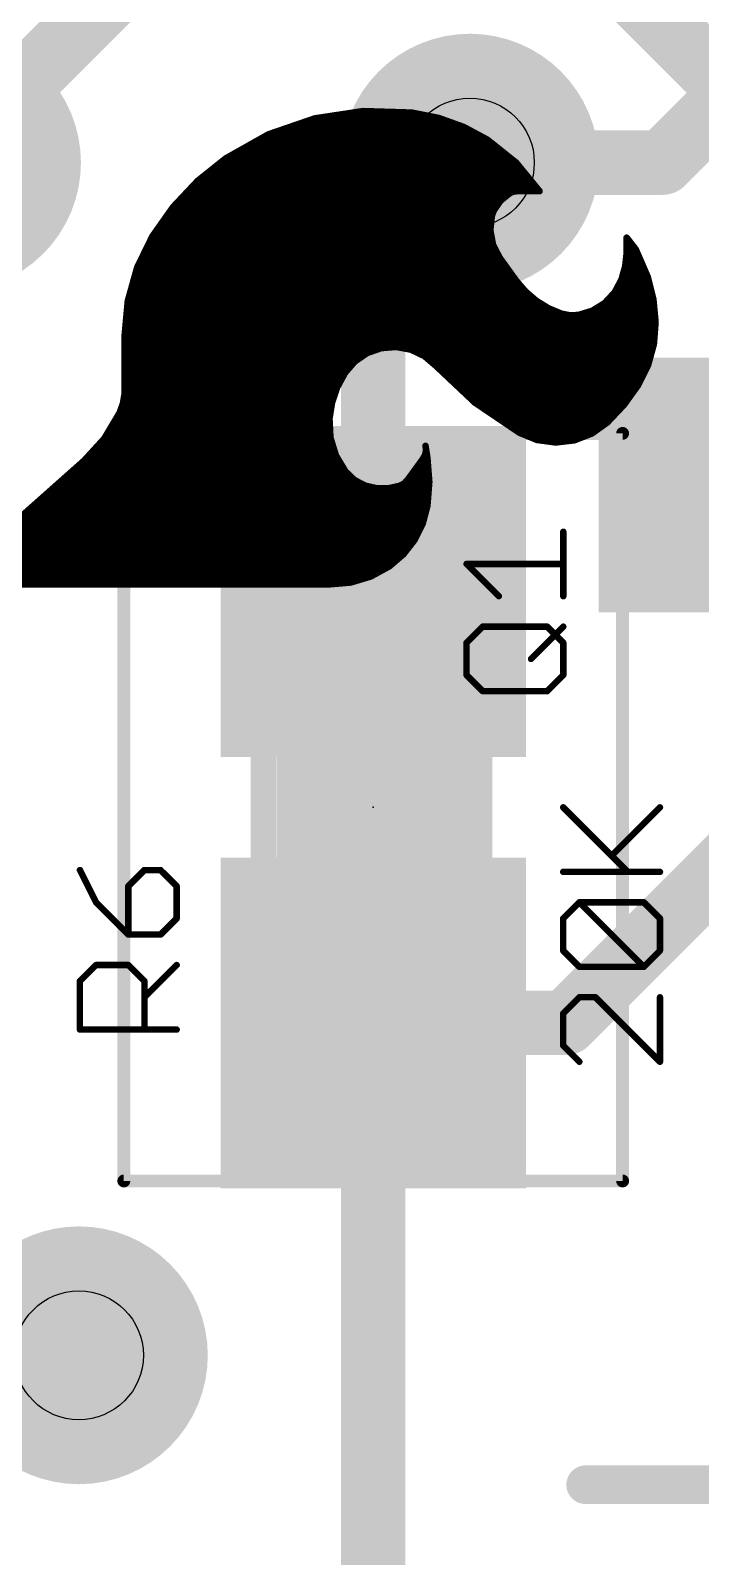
# Model space of a CAD drawing. Extents: x -0.1 to 15.4, y -0.1 to 24.3.
# Drawn here: x 8.81 to 11.45, y 7.21 to 13.22 of the extents above; entities that cross this region are included whole.
import ezdxf

# ---------------------------------------------------------------- set-up
doc = ezdxf.new("R2010")
doc.units = 0
for name, color, linetype in [('1', 12, 'CONTINUOUS'), ('16', 132, 'CONTINUOUS'), ('18', 110, 'CONTINUOUS'), ('21', 41, 'CONTINUOUS'), ('22', 40, 'CONTINUOUS'), ('23', 53, 'CONTINUOUS'), ('25', 253, 'CONTINUOUS'), ('27', 253, 'CONTINUOUS'), ('29', 253, 'CONTINUOUS'), ('31', 253, 'CONTINUOUS'), ('35', 253, 'CONTINUOUS'), ('39', 12, 'CONTINUOUS'), ('44', 253, 'CONTINUOUS'), ('51', 53, 'CONTINUOUS')]:
    doc.layers.add(name, color=color, linetype=linetype)

# ---------------------------------------------------------------- blocks, each defined once
blk = doc.blocks.new('RECT')
blk.add_solid([(-0.5, -0.5), (0.5, -0.5), (-0.5, 0.5), (0.5, 0.5)])
blk = doc.blocks.new('ROUNDV')
at = {"const_width": 0.5}
blk.add_lwpolyline([(0, -0.25, 1), (0, 0.25, 1), (0, -0.25)], format="xyb", dxfattribs=at)

msp = doc.modelspace()

# ---------------------------------------------------------------- linework, layer by layer
at = {"layer": '1', "const_width": 0.254}
for points in [[(8.5, 12.73), (10.16, 14.39)], [(10.16, 14.39), (12.7, 11.85)], [(10.16, 12.319), (10.541, 12.7)], [(10.16, 11.01), (10.16, 12.319)], [(10.92, 9.31), (11.6, 9.99)], [(10.16, 2.54), (10.16, 9.31)], [(10.16, 9.31), (10.92, 9.31)]]:
    msp.add_lwpolyline(points, dxfattribs=at)
at = {"layer": '1', "const_width": 0.127}
for points in [[(10.5859, 12.6551, 1), (10.4961, 12.7449)], [(10.2235, 12.319, 1), (10.0965, 12.319)], [(10.1151, 12.3639, 1), (10.2049, 12.2741)], [(10.0965, 11.01, 1), (10.2235, 11.01)], [(10.2235, 9.31, 1), (10.0965, 9.31)], [(10.16, 9.3735, 1), (10.16, 9.2465)], [(10.8751, 9.3549, 1), (10.9649, 9.2651)], [(10.92, 9.2465, 1), (10.92, 9.3735)]]:
    msp.add_lwpolyline(points, format="xyb", dxfattribs=at)
at = {"layer": '16', "const_width": 0.254}
for points in [[(11.3, 12.7), (12.4, 13.8)], [(10.541, 12.7), (11.3, 12.7)]]:
    msp.add_lwpolyline(points, dxfattribs=at)
at = {"layer": '16', "const_width": 0.127}
for points in [[(10.541, 12.7635, 1), (10.541, 12.6365)], [(11.3, 12.6365, 1), (11.3, 12.7635)], [(11.2551, 12.7449, 1), (11.3449, 12.6551)]]:
    msp.add_lwpolyline(points, format="xyb", dxfattribs=at)
at = {"layer": '21', "const_width": 0.1524}
msp.add_lwpolyline([(10.9975, 7.49), (11.8618, 7.49)], dxfattribs=at)
at = {"layer": '21', "const_width": 0.0762}
msp.add_lwpolyline([(10.9975, 7.5281, 1), (10.9975, 7.4519)], format="xyb", dxfattribs=at)
at = {"layer": '22', "const_width": 0.0254}
for points in [[(9.747, 12.8117), (9.9294, 12.8745)], [(9.9294, 12.8745), (10.1201, 12.9033)], [(9.9513, 12.8778), (10.411, 12.8778)], [(10.1192, 12.9032), (10.1243, 12.9032)], [(10.1201, 12.9033), (10.3129, 12.8973)], [(10.3129, 12.8973), (10.4169, 12.8766)], [(10.4169, 12.8766), (10.5167, 12.8408)], [(9.5789, 12.717), (9.747, 12.8117)], [(9.7291, 12.8016), (10.5898, 12.8016)], [(9.7915, 12.827), (10.5425, 12.827)], [(9.8652, 12.8524), (10.4845, 12.8524)], [(10.5167, 12.8408), (10.6101, 12.7907)], [(9.6389, 12.7508), (10.6602, 12.7508)], [(9.684, 12.7762), (10.6283, 12.7762)], [(10.6101, 12.7907), (10.7238, 12.7001)], [(9.4682, 12.6286), (9.5789, 12.717)], [(9.5576, 12.7), (10.7239, 12.7)], [(9.5938, 12.7254), (10.692, 12.7254)], [(10.7238, 12.7001), (10.8159, 12.5875)], [(9.371, 12.5254), (9.4682, 12.6286)], [(9.4637, 12.6238), (10.7862, 12.6238)], [(9.494, 12.6492), (10.7654, 12.6492)], [(9.5258, 12.6746), (10.7447, 12.6746)], [(9.4159, 12.573), (10.6906, 12.573)], [(9.4398, 12.5984), (10.807, 12.5984)], [(10.699, 12.5798), (10.6623, 12.5501)], [(10.7125, 12.5855), (10.699, 12.5798)], [(10.727, 12.5875), (10.7125, 12.5855)], [(10.8159, 12.5875), (10.727, 12.5875)], [(9.2893, 12.4097), (9.371, 12.5254)], [(9.3508, 12.4968), (10.6301, 12.4968)], [(9.3687, 12.5222), (10.643, 12.5222)], [(9.3919, 12.5476), (10.6606, 12.5476)], [(10.6355, 12.5113), (10.6279, 12.4909)], [(10.6623, 12.5501), (10.6355, 12.5113)], [(9.3149, 12.446), (10.6231, 12.446)], [(9.3329, 12.4714), (10.6258, 12.4714)], [(10.6279, 12.4909), (10.6218, 12.4337)], [(9.2293, 12.2867), (9.2893, 12.4097)], [(9.2822, 12.3952), (10.6289, 12.3952)], [(9.297, 12.4206), (10.6242, 12.4206)], [(10.6218, 12.4337), (10.6322, 12.3771)], [(10.6322, 12.3771), (10.6584, 12.3258)], [(11.1588, 12.3436), (11.1588, 12.4046)], [(11.1588, 12.4046), (11.1588, 12.4045)], [(11.1588, 12.4045), (11.1613, 12.402)], [(11.1588, 12.3952), (11.1666, 12.3952)], [(11.1613, 12.402), (11.1951, 12.3585)], [(9.2451, 12.319), (10.6633, 12.319)], [(9.2575, 12.3444), (10.6489, 12.3444)], [(9.2698, 12.3698), (10.6359, 12.3698)], [(10.6584, 12.3258), (10.7244, 12.2344)], [(11.1529, 12.2907), (11.1588, 12.3436)], [(11.156, 12.319), (11.2124, 12.319)], [(11.1588, 12.3698), (11.1863, 12.3698)], [(11.1588, 12.3444), (11.2013, 12.3444)], [(11.1951, 12.3585), (11.2172, 12.3081)], [(9.1925, 12.1548), (9.2293, 12.2867)], [(9.2241, 12.2682), (10.7, 12.2682)], [(9.2327, 12.2936), (10.6817, 12.2936)], [(11.1384, 12.2395), (11.1529, 12.2907)], [(11.1465, 12.2682), (11.2343, 12.2682)], [(11.1532, 12.2936), (11.2234, 12.2936)], [(11.2172, 12.3081), (11.2324, 12.2725)], [(11.2324, 12.2725), (11.2426, 12.2496)], [(9.21, 12.2174), (10.739, 12.2174)], [(9.2171, 12.2428), (10.7183, 12.2428)], [(10.7244, 12.2344), (10.7608, 12.192)], [(11.1114, 12.1887), (11.1384, 12.2395)], [(11.1266, 12.2174), (11.2507, 12.2174)], [(11.1393, 12.2428), (11.2443, 12.2428)], [(11.2426, 12.2496), (11.2645, 12.1619)], [(9.1801, 12.0185), (9.1925, 12.1548)], [(9.1913, 12.1412), (10.8267, 12.1412)], [(9.1958, 12.1666), (10.7905, 12.1666)], [(9.2029, 12.192), (10.7608, 12.192)], [(10.7608, 12.192), (10.8032, 12.1557)], [(10.8032, 12.1557), (10.8507, 12.1264)], [(11.0233, 12.1164), (11.0722, 12.1467)], [(11.0632, 12.1412), (11.2665, 12.1412)], [(11.0722, 12.1467), (11.1114, 12.1887)], [(11.0907, 12.1666), (11.2634, 12.1666)], [(11.1131, 12.192), (11.257, 12.192)], [(11.2645, 12.1619), (11.2731, 12.0718)], [(9.1866, 12.0904), (11.2713, 12.0904)], [(9.189, 12.1158), (10.8761, 12.1158)], [(10.8507, 12.1264), (10.9022, 12.1049)], [(10.9022, 12.1049), (10.9349, 12.0984)], [(10.9349, 12.0984), (10.9683, 12.0998)], [(10.9683, 12.0998), (11.0233, 12.1164)], [(11.0213, 12.1158), (11.2689, 12.1158)], [(9.1801, 11.7899), (9.1801, 12.0185)], [(9.182, 12.0396), (11.2706, 12.0396)], [(9.1843, 12.065), (11.2726, 12.065)], [(11.2731, 12.0718), (11.2665, 11.9849)], [(9.1801, 12.0142), (11.2687, 12.0142)], [(9.1801, 11.9888), (11.2668, 11.9888)], [(9.1801, 11.9634), (10.1757, 11.9634)], [(10.1917, 11.969), (10.136, 11.9494)], [(10.2506, 11.9736), (10.1917, 11.969)], [(10.3087, 11.9629), (10.2506, 11.9736)], [(10.3057, 11.9634), (11.2605, 11.9634)], [(10.362, 11.9374), (10.3087, 11.9629)], [(11.2665, 11.9849), (11.2433, 11.9009)], [(9.1801, 11.938), (10.1193, 11.938)], [(9.1801, 11.9126), (10.0843, 11.9126)], [(10.0873, 11.916), (10.0488, 11.8712)], [(10.136, 11.9494), (10.0873, 11.916)], [(10.3608, 11.938), (11.2535, 11.938)], [(10.4069, 11.8991), (10.362, 11.9374)], [(10.3911, 11.9126), (11.2465, 11.9126)], [(10.5613, 11.7536), (10.4069, 11.8991)], [(11.2433, 11.9009), (11.2045, 11.8229)], [(9.1801, 11.8872), (10.0625, 11.8872)], [(9.1801, 11.8618), (10.0437, 11.8618)], [(9.1801, 11.8364), (10.03, 11.8364)], [(10.0488, 11.8712), (10.0184, 11.8148)], [(10.4195, 11.8872), (11.2365, 11.8872)], [(10.4465, 11.8618), (11.2239, 11.8618)], [(10.4734, 11.8364), (11.2112, 11.8364)], [(9.1733, 11.7509), (9.1801, 11.7899)], [(9.1793, 11.7856), (10.0085, 11.7856)], [(9.1801, 11.811), (10.0171, 11.811)], [(10.0184, 11.8148), (9.9979, 11.7541)], [(10.5004, 11.811), (11.1959, 11.811)], [(10.5273, 11.7856), (11.1776, 11.7856)], [(11.2045, 11.8229), (11.1485, 11.7452)], [(9.0996, 11.6125), (9.1598, 11.7137)], [(9.1598, 11.7137), (9.1733, 11.7509)], [(9.1674, 11.7348), (9.9948, 11.7348)], [(9.1749, 11.7602), (9.9999, 11.7602)], [(9.9979, 11.7541), (9.9878, 11.6908)], [(10.5543, 11.7602), (11.1593, 11.7602)], [(10.7371, 11.635), (10.5613, 11.7536)], [(10.5892, 11.7348), (11.1386, 11.7348)], [(11.1485, 11.7452), (11.0826, 11.6756)], [(9.127, 11.6586), (9.9894, 11.6586)], [(9.1421, 11.684), (9.9881, 11.684)], [(9.1572, 11.7094), (9.9908, 11.7094)], [(9.9878, 11.6908), (9.9915, 11.6168)], [(10.6268, 11.7094), (11.1146, 11.7094)], [(10.6645, 11.684), (11.0906, 11.684)], [(10.7021, 11.6586), (11.0588, 11.6586)], [(11.0826, 11.6756), (11.0222, 11.6325)], [(9.0201, 11.5257), (9.0996, 11.6125)], [(9.0953, 11.6078), (9.9942, 11.6078)], [(9.1119, 11.6332), (9.9907, 11.6332)], [(9.9915, 11.6168), (10.0131, 11.546)], [(10.8058, 11.607), (10.7371, 11.635)], [(10.7415, 11.6332), (11.0233, 11.6332)], [(10.804, 11.6078), (10.9584, 11.6078)], [(10.8793, 11.5971), (10.8058, 11.607)], [(10.953, 11.6057), (10.8793, 11.5971)], [(11.0222, 11.6325), (10.953, 11.6057)], [(9.0488, 11.557), (10.0097, 11.557)], [(9.072, 11.5824), (10.002, 11.5824)], [(10.0131, 11.546), (10.0513, 11.4826)], [(10.2952, 11.4495), (10.3561, 11.5334)], [(10.3561, 11.5334), (10.3645, 11.5491)], [(10.3645, 11.5491), (10.368, 11.5665)], [(10.3661, 11.557), (10.3706, 11.557)], [(10.3663, 11.5842), (10.3739, 11.5359)], [(10.368, 11.5665), (10.3663, 11.5842)], [(10.3665, 11.5824), (10.3666, 11.5824)], [(10.3739, 11.5359), (10.3812, 11.4419)], [(8.4714, 11.0381), (9.0201, 11.5257)], [(8.9696, 11.4808), (10.0532, 11.4808)], [(8.9982, 11.5062), (10.0371, 11.5062)], [(9.0255, 11.5316), (10.0218, 11.5316)], [(10.0513, 11.4826), (10.0867, 11.4489)], [(10.3179, 11.4808), (10.3782, 11.4808)], [(10.3364, 11.5062), (10.3762, 11.5062)], [(10.3548, 11.5316), (10.3742, 11.5316)], [(8.9124, 11.43), (10.1237, 11.43)], [(8.941, 11.4554), (10.0799, 11.4554)], [(10.0867, 11.4489), (10.1301, 11.4267)], [(10.1301, 11.4267), (10.1746, 11.4168)], [(10.1746, 11.4168), (10.2202, 11.4168)], [(10.2202, 11.4168), (10.2647, 11.4267)], [(10.2647, 11.4267), (10.2818, 11.4357)], [(10.271, 11.43), (10.3803, 11.43)], [(10.2818, 11.4357), (10.2952, 11.4495)], [(10.2995, 11.4554), (10.3802, 11.4554)], [(10.3812, 11.4419), (10.3739, 11.3479)], [(8.8267, 11.3538), (10.3744, 11.3538)], [(8.8552, 11.3792), (10.3764, 11.3792)], [(8.8838, 11.4046), (10.3783, 11.4046)], [(8.7695, 11.303), (10.3621, 11.303)], [(8.7981, 11.3284), (10.3688, 11.3284)], [(10.3739, 11.3479), (10.3555, 11.278)], [(8.7123, 11.2522), (10.3427, 11.2522)], [(8.7409, 11.2776), (10.3553, 11.2776)], [(10.3555, 11.278), (10.3234, 11.2132)], [(8.6266, 11.176), (10.2944, 11.176)], [(8.6552, 11.2014), (10.3142, 11.2014)], [(8.6837, 11.2268), (10.3301, 11.2268)], [(10.3234, 11.2132), (10.279, 11.1562)], [(8.5694, 11.1252), (10.2427, 11.1252)], [(8.598, 11.1506), (10.2725, 11.1506)], [(10.279, 11.1562), (10.224, 11.1092)], [(8.5122, 11.0744), (10.1605, 11.0744)], [(8.5408, 11.0998), (10.2069, 11.0998)], [(10.1508, 11.0691), (10.0709, 11.0451)], [(10.224, 11.1092), (10.1508, 11.0691)], [(9.9878, 11.0381), (8.4714, 11.0381)], [(8.4837, 11.049), (10.0841, 11.049)], [(10.0709, 11.0451), (9.9878, 11.0381)]]:
    msp.add_lwpolyline(points, dxfattribs=at)
at = {"layer": '22', "const_width": 0.0127}
for points in [[(9.9284, 12.8808, 1), (9.9303, 12.8682)], [(9.9314, 12.8685, 1), (9.9273, 12.8805)], [(9.9513, 12.8841, 1), (9.9513, 12.8715)], [(10.1192, 12.9095, 1), (10.1192, 12.8969)], [(10.1203, 12.9097, 1), (10.1199, 12.897)], [(10.121, 12.8971, 1), (10.1191, 12.9096)], [(10.1243, 12.8969, 1), (10.1243, 12.9095)], [(10.3141, 12.9035, 1), (10.3117, 12.8911)], [(10.3127, 12.891, 1), (10.3131, 12.9036)], [(10.419, 12.8826, 1), (10.4147, 12.8707)], [(10.411, 12.8715, 1), (10.411, 12.8841)], [(10.4156, 12.8704, 1), (10.4181, 12.8829)], [(9.7291, 12.8079, 1), (9.7291, 12.7953)], [(9.7449, 12.8177, 1), (9.749, 12.8057)], [(9.7501, 12.8061, 1), (9.7439, 12.8172)], [(9.7915, 12.8333, 1), (9.7915, 12.8207)], [(9.8652, 12.8588, 1), (9.8652, 12.8461)], [(10.4845, 12.8461, 1), (10.4845, 12.8588)], [(10.5197, 12.8464, 1), (10.5137, 12.8352)], [(10.5145, 12.8349, 1), (10.5188, 12.8468)], [(10.5425, 12.8207, 1), (10.5425, 12.8333)], [(10.5898, 12.7953, 1), (10.5898, 12.8079)], [(9.6389, 12.7571, 1), (9.6389, 12.7445)], [(9.684, 12.7826, 1), (9.684, 12.7699)], [(10.6141, 12.7957, 1), (10.6061, 12.7857)], [(10.6071, 12.7851, 1), (10.6131, 12.7963)], [(10.6283, 12.7699, 1), (10.6283, 12.7826)], [(10.6602, 12.7445, 1), (10.6602, 12.7571)], [(9.5576, 12.7064, 1), (9.5576, 12.6937)], [(9.5758, 12.7225, 1), (9.582, 12.7115)], [(9.5829, 12.712, 1), (9.5749, 12.722)], [(9.5938, 12.7317, 1), (9.5938, 12.7191)], [(10.692, 12.7191, 1), (10.692, 12.7317)], [(10.7287, 12.7041, 1), (10.7189, 12.696)], [(10.7199, 12.6951, 1), (10.7278, 12.705)], [(10.7239, 12.6937, 1), (10.7239, 12.7064)], [(9.4637, 12.6302, 1), (9.4637, 12.6175)], [(9.4642, 12.6335, 1), (9.4722, 12.6236)], [(9.4728, 12.6242, 1), (9.4636, 12.6329)], [(9.494, 12.6555, 1), (9.494, 12.6429)], [(9.5258, 12.6809, 1), (9.5258, 12.6683)], [(10.7447, 12.6683, 1), (10.7447, 12.6809)], [(10.7654, 12.6429, 1), (10.7654, 12.6555)], [(10.7862, 12.6175, 1), (10.7862, 12.6302)], [(9.4159, 12.5793, 1), (9.4159, 12.5667)], [(9.4398, 12.6047, 1), (9.4398, 12.5921)], [(10.6906, 12.5667, 1), (10.6906, 12.5793)], [(10.6965, 12.5856, 1), (10.7015, 12.574)], [(10.703, 12.5749, 1), (10.695, 12.5847)], [(10.7116, 12.5918, 1), (10.7133, 12.5792)], [(10.715, 12.5797, 1), (10.71, 12.5914)], [(10.727, 12.5938, 1), (10.727, 12.5812)], [(10.7279, 12.5812, 1), (10.7261, 12.5938)], [(10.807, 12.5921, 1), (10.807, 12.6047)], [(10.811, 12.5835, 1), (10.8208, 12.5915)], [(10.8159, 12.5812, 1), (10.8159, 12.5938)], [(9.3508, 12.5031, 1), (9.3508, 12.4905)], [(9.3687, 12.5285, 1), (9.3687, 12.5159)], [(9.3664, 12.5298, 1), (9.3757, 12.5211)], [(9.3762, 12.5218, 1), (9.3658, 12.5291)], [(9.3919, 12.554, 1), (9.3919, 12.5413)], [(10.6303, 12.5149, 1), (10.6407, 12.5077)], [(10.6415, 12.5091, 1), (10.6295, 12.5135)], [(10.6301, 12.4905, 1), (10.6301, 12.5031)], [(10.643, 12.5159, 1), (10.643, 12.5285)], [(10.6583, 12.5551, 1), (10.6663, 12.5452)], [(10.6675, 12.5465, 1), (10.6571, 12.5537)], [(10.6606, 12.5413, 1), (10.6606, 12.554)], [(9.3149, 12.4523, 1), (9.3149, 12.4397)], [(9.3329, 12.4778, 1), (9.3329, 12.4651)], [(10.6219, 12.4931, 1), (10.6339, 12.4887)], [(10.6342, 12.4902, 1), (10.6216, 12.4916)], [(10.6231, 12.4397, 1), (10.6231, 12.4523)], [(10.6258, 12.4651, 1), (10.6258, 12.4778)], [(9.2822, 12.4016, 1), (9.2822, 12.3889)], [(9.2841, 12.4134, 1), (9.2945, 12.406)], [(9.295, 12.4069, 1), (9.2836, 12.4125)], [(9.297, 12.4269, 1), (9.297, 12.4143)], [(10.628, 12.4348, 1), (10.6155, 12.4325)], [(10.6154, 12.4343, 1), (10.6281, 12.433)], [(10.6242, 12.4143, 1), (10.6242, 12.4269)], [(10.6379, 12.38, 1), (10.6266, 12.3742)], [(10.6289, 12.3889, 1), (10.6289, 12.4016)], [(11.1633, 12.409, 1), (11.1543, 12.4)], [(11.1588, 12.4016, 1), (11.1588, 12.3889)], [(11.1652, 12.4046, 1), (11.1525, 12.4046)], [(11.1652, 12.4046, 1), (11.1525, 12.4046)], [(11.1525, 12.4045, 1), (11.1652, 12.4045)], [(11.1663, 12.4059, 1), (11.1563, 12.3981)], [(11.1568, 12.3975, 1), (11.1658, 12.4065)], [(11.1666, 12.3889, 1), (11.1666, 12.4016)], [(9.2451, 12.3254, 1), (9.2451, 12.3127)], [(9.2575, 12.3507, 1), (9.2575, 12.3381)], [(9.2698, 12.3762, 1), (9.2698, 12.3635)], [(10.626, 12.3759, 1), (10.6385, 12.3782)], [(10.6359, 12.3635, 1), (10.6359, 12.3762)], [(10.6489, 12.3381, 1), (10.6489, 12.3507)], [(10.6635, 12.3295, 1), (10.6533, 12.3221)], [(10.6527, 12.3229, 1), (10.6641, 12.3287)], [(10.6633, 12.3127, 1), (10.6633, 12.3254)], [(11.156, 12.3254, 1), (11.156, 12.3127)], [(11.1588, 12.3762, 1), (11.1588, 12.3635)], [(11.1588, 12.3507, 1), (11.1588, 12.3381)], [(11.1651, 12.3429, 1), (11.1525, 12.3443)], [(11.1525, 12.3436, 1), (11.1652, 12.3436)], [(11.1863, 12.3635, 1), (11.1863, 12.3762)], [(11.2009, 12.3611, 1), (11.1893, 12.356)], [(11.1901, 12.3546, 1), (11.2001, 12.3624)], [(11.2013, 12.3381, 1), (11.2013, 12.3507)], [(11.2124, 12.3127, 1), (11.2124, 12.3254)], [(9.2241, 12.2745, 1), (9.2241, 12.2619)], [(9.2236, 12.2894, 1), (9.235, 12.2839)], [(9.2354, 12.285, 1), (9.2232, 12.2884)], [(9.2327, 12.3, 1), (9.2327, 12.2873)], [(10.6817, 12.2873, 1), (10.6817, 12.3)], [(10.7, 12.2619, 1), (10.7, 12.2745)], [(11.1465, 12.2745, 1), (11.1465, 12.2619)], [(11.1466, 12.2914, 1), (11.1592, 12.29)], [(11.1532, 12.3, 1), (11.1532, 12.2873)], [(11.159, 12.289, 1), (11.1468, 12.2924)], [(11.223, 12.3106, 1), (11.2114, 12.3056)], [(11.2114, 12.3056, 1), (11.223, 12.3106)], [(11.2234, 12.2873, 1), (11.2234, 12.3)], [(11.2382, 12.2751, 1), (11.2266, 12.2699)], [(11.2266, 12.27, 1), (11.2382, 12.275)], [(11.2343, 12.2619, 1), (11.2343, 12.2745)], [(9.21, 12.2238, 1), (9.21, 12.2111)], [(9.2171, 12.2492, 1), (9.2171, 12.2365)], [(10.7292, 12.2385, 1), (10.7196, 12.2303)], [(10.7183, 12.2365, 1), (10.7183, 12.2492)], [(10.7193, 12.2307, 1), (10.7295, 12.2381)], [(10.739, 12.2111, 1), (10.739, 12.2238)], [(11.1266, 12.2238, 1), (11.1266, 12.2111)], [(11.1323, 12.2412, 1), (11.1445, 12.2378)], [(11.144, 12.2365, 1), (11.1328, 12.2425)], [(11.1393, 12.2492, 1), (11.1393, 12.2365)], [(11.2488, 12.2511, 1), (11.2364, 12.2481)], [(11.2368, 12.247, 1), (11.2484, 12.2522)], [(11.2443, 12.2365, 1), (11.2443, 12.2492)], [(11.2507, 12.2111, 1), (11.2507, 12.2238)], [(9.1913, 12.1476, 1), (9.1913, 12.1349)], [(9.1864, 12.1565, 1), (9.1986, 12.1531)], [(9.1988, 12.1542, 1), (9.1862, 12.1554)], [(9.1958, 12.173, 1), (9.1958, 12.1603)], [(9.2029, 12.1983, 1), (9.2029, 12.1857)], [(10.7649, 12.1969, 1), (10.7567, 12.1872)], [(10.756, 12.1879, 1), (10.7656, 12.1962)], [(10.7608, 12.1857, 1), (10.7608, 12.1983)], [(10.7905, 12.1603, 1), (10.7905, 12.173)], [(10.8065, 12.1611, 1), (10.7999, 12.1503)], [(10.7991, 12.1509, 1), (10.8073, 12.1605)], [(10.8267, 12.1349, 1), (10.8267, 12.1476)], [(11.0632, 12.1476, 1), (11.0632, 12.1349)], [(11.0675, 12.1511, 1), (11.0768, 12.1424)], [(11.0755, 12.1414, 1), (11.0688, 12.1521)], [(11.0907, 12.173, 1), (11.0907, 12.1603)], [(11.1058, 12.1917, 1), (11.117, 12.1858)], [(11.1131, 12.1983, 1), (11.1131, 12.1857)], [(11.1161, 12.1844, 1), (11.1068, 12.1931)], [(11.257, 12.1857, 1), (11.257, 12.1983)], [(11.2709, 12.1625, 1), (11.2582, 12.1612)], [(11.2584, 12.1603, 1), (11.2707, 12.1634)], [(11.2634, 12.1603, 1), (11.2634, 12.173)], [(11.2665, 12.1349, 1), (11.2665, 12.1476)], [(9.1866, 12.0968, 1), (9.1866, 12.0841)], [(9.189, 12.1221, 1), (9.189, 12.1095)], [(10.8531, 12.1322, 1), (10.8482, 12.1205)], [(10.8474, 12.121, 1), (10.854, 12.1318)], [(10.8761, 12.1095, 1), (10.8761, 12.1221)], [(10.9034, 12.1111, 1), (10.901, 12.0987)], [(10.8998, 12.099, 1), (10.9046, 12.1108)], [(10.9347, 12.1047, 1), (10.9352, 12.092)], [(10.9337, 12.0922, 1), (10.9362, 12.1046)], [(10.9665, 12.1059, 1), (10.9701, 12.0937)], [(10.9686, 12.0935, 1), (10.968, 12.1061)], [(11.0213, 12.1221, 1), (11.0213, 12.1095)], [(11.02, 12.1218, 1), (11.0267, 12.111)], [(11.0252, 12.1103, 1), (11.0215, 12.1225)], [(11.2689, 12.1095, 1), (11.2689, 12.1221)], [(11.2713, 12.0841, 1), (11.2713, 12.0968)], [(9.1865, 12.0185, 1), (9.1738, 12.0185)], [(9.182, 12.0459, 1), (9.182, 12.0333)], [(9.1843, 12.0714, 1), (9.1843, 12.0587)], [(11.2794, 12.0713, 1), (11.2668, 12.0723)], [(11.2668, 12.0712, 1), (11.2794, 12.0724)], [(11.2706, 12.0333, 1), (11.2706, 12.0459)], [(11.2726, 12.0587, 1), (11.2726, 12.0714)], [(9.1801, 12.0206, 1), (9.1801, 12.0079)], [(9.1738, 12.0191, 1), (9.1864, 12.0179)], [(9.1801, 11.9952, 1), (9.1801, 11.9825)], [(9.1801, 11.9697, 1), (9.1801, 11.9571)], [(10.1757, 11.9571, 1), (10.1757, 11.9697)], [(10.1912, 11.9754, 1), (10.1922, 11.9627)], [(10.1938, 11.9631, 1), (10.1896, 11.975)], [(10.2517, 11.9799, 1), (10.2494, 11.9674)], [(10.2511, 11.9673, 1), (10.2501, 11.98)], [(10.3057, 11.9697, 1), (10.3057, 11.9571)], [(10.3114, 11.9686, 1), (10.3059, 11.9571)], [(10.3075, 11.9566, 1), (10.3098, 11.9691)], [(11.2601, 11.9854, 1), (11.2728, 11.9844)], [(11.2726, 11.9832, 1), (11.2604, 11.9866)], [(11.2605, 11.9571, 1), (11.2605, 11.9697)], [(11.2668, 11.9825, 1), (11.2668, 11.9952)], [(11.2687, 12.0079, 1), (11.2687, 12.0206)], [(9.1801, 11.9444, 1), (9.1801, 11.9317)], [(9.1801, 11.919, 1), (9.1801, 11.9063)], [(10.0837, 11.9213, 1), (10.0908, 11.9108)], [(10.0921, 11.9119, 1), (10.0824, 11.9202)], [(10.0843, 11.9063, 1), (10.0843, 11.919)], [(10.1193, 11.9317, 1), (10.1193, 11.9444)], [(10.1339, 11.9554, 1), (10.1381, 11.9434)], [(10.1396, 11.9442, 1), (10.1324, 11.9546)], [(10.3608, 11.9444, 1), (10.3608, 11.9317)], [(10.3661, 11.9423, 1), (10.3578, 11.9326)], [(10.3592, 11.9317, 1), (10.3647, 11.9432)], [(10.3911, 11.919, 1), (10.3911, 11.9063)], [(10.4113, 11.9037, 1), (10.4025, 11.8945)], [(10.4028, 11.8943, 1), (10.411, 11.9039)], [(11.2372, 11.9026, 1), (11.2494, 11.8992)], [(11.249, 11.8981, 1), (11.2376, 11.9037)], [(11.2465, 11.9063, 1), (11.2465, 11.919)], [(11.2535, 11.9317, 1), (11.2535, 11.9444)], [(9.1801, 11.8428, 1), (9.1801, 11.8301)], [(9.1801, 11.8935, 1), (9.1801, 11.8809)], [(9.1801, 11.8681, 1), (9.1801, 11.8555)], [(10.03, 11.8301, 1), (10.03, 11.8428)], [(10.044, 11.8753, 1), (10.0536, 11.8671)], [(10.0544, 11.8682, 1), (10.0432, 11.8742)], [(10.0437, 11.8555, 1), (10.0437, 11.8681)], [(10.0625, 11.8809, 1), (10.0625, 11.8935)], [(10.4195, 11.8935, 1), (10.4195, 11.8809)], [(10.4465, 11.8681, 1), (10.4465, 11.8555)], [(10.4734, 11.8428, 1), (10.4734, 11.8301)], [(11.2112, 11.8301, 1), (11.2112, 11.8428)], [(11.2239, 11.8555, 1), (11.2239, 11.8681)], [(11.2365, 11.8809, 1), (11.2365, 11.8935)], [(9.1793, 11.7919, 1), (9.1793, 11.7793)], [(9.1801, 11.8173, 1), (9.1801, 11.8047)], [(9.1864, 11.7888, 1), (9.1738, 11.791)], [(9.1738, 11.7899, 1), (9.1865, 11.7899)], [(10.0085, 11.7793, 1), (10.0085, 11.7919)], [(10.0128, 11.8178, 1), (10.024, 11.8118)], [(10.0244, 11.8128, 1), (10.0124, 11.8168)], [(10.0171, 11.8047, 1), (10.0171, 11.8173)], [(10.5004, 11.8173, 1), (10.5004, 11.8047)], [(10.5273, 11.7919, 1), (10.5273, 11.7793)], [(11.1776, 11.7793, 1), (11.1776, 11.7919)], [(11.1959, 11.8047, 1), (11.1959, 11.8173)], [(11.1988, 11.8257, 1), (11.2102, 11.8201)], [(11.2097, 11.8192, 1), (11.1993, 11.8266)], [(9.1653, 11.7105, 1), (9.1543, 11.7169)], [(9.1674, 11.7411, 1), (9.1674, 11.7285)], [(9.167, 11.752, 1), (9.1795, 11.7498)], [(9.1792, 11.7488, 1), (9.1673, 11.7531)], [(9.1749, 11.7666, 1), (9.1749, 11.7539)], [(9.9919, 11.7561, 1), (10.0039, 11.7521)], [(10.0041, 11.7531, 1), (9.9916, 11.7551)], [(9.9948, 11.7285, 1), (9.9948, 11.7411)], [(9.9999, 11.7539, 1), (9.9999, 11.7666)], [(10.5543, 11.7666, 1), (10.5543, 11.7539)], [(10.5648, 11.7589, 1), (10.5577, 11.7484)], [(10.5569, 11.749, 1), (10.5656, 11.7582)], [(10.5892, 11.7411, 1), (10.5892, 11.7285)], [(11.1386, 11.7285, 1), (11.1386, 11.7411)], [(11.1433, 11.7489, 1), (11.1536, 11.7415)], [(11.1531, 11.7408, 1), (11.1438, 11.7496)], [(11.1593, 11.7539, 1), (11.1593, 11.7666)], [(9.127, 11.6649, 1), (9.127, 11.6523)], [(9.1421, 11.6904, 1), (9.1421, 11.6777)], [(9.1572, 11.7157, 1), (9.1572, 11.7031)], [(9.1538, 11.7159, 1), (9.1658, 11.7115)], [(9.9941, 11.6911, 1), (9.9815, 11.6905)], [(9.9815, 11.6918, 1), (9.9941, 11.6898)], [(9.9881, 11.6777, 1), (9.9881, 11.6904)], [(9.9894, 11.6523, 1), (9.9894, 11.6649)], [(9.9908, 11.7031, 1), (9.9908, 11.7157)], [(10.6268, 11.7157, 1), (10.6268, 11.7031)], [(10.6645, 11.6904, 1), (10.6645, 11.6777)], [(10.7021, 11.6649, 1), (10.7021, 11.6523)], [(11.0588, 11.6523, 1), (11.0588, 11.6649)], [(11.078, 11.68, 1), (11.0872, 11.6712)], [(11.0863, 11.6704, 1), (11.0789, 11.6808)], [(11.0906, 11.6777, 1), (11.0906, 11.6904)], [(11.1146, 11.7031, 1), (11.1146, 11.7157)], [(9.0953, 11.6142, 1), (9.0953, 11.6015)], [(9.0942, 11.6158, 1), (9.1051, 11.6093)], [(9.1043, 11.6082, 1), (9.0949, 11.6168)], [(9.1119, 11.6395, 1), (9.1119, 11.6269)], [(9.9851, 11.6165, 1), (9.9978, 11.6172)], [(9.9975, 11.6187, 1), (9.9854, 11.615)], [(9.9907, 11.6269, 1), (9.9907, 11.6395)], [(9.9942, 11.6015, 1), (9.9942, 11.6142)], [(10.7395, 11.6409, 1), (10.7347, 11.6291)], [(10.7335, 11.6297, 1), (10.7407, 11.6403)], [(10.7415, 11.6395, 1), (10.7415, 11.6269)], [(10.804, 11.6142, 1), (10.804, 11.6015)], [(10.8067, 11.6133, 1), (10.805, 11.6007)], [(10.8034, 11.6012, 1), (10.8082, 11.6129)], [(10.8786, 11.6034, 1), (10.8801, 11.5908)], [(10.8785, 11.5908, 1), (10.8802, 11.6034)], [(10.9507, 11.6117, 1), (10.9553, 11.5998)], [(10.9538, 11.5994, 1), (10.9523, 11.612)], [(10.9584, 11.6015, 1), (10.9584, 11.6142)], [(11.0185, 11.6376, 1), (11.0259, 11.6273)], [(11.0245, 11.6265, 1), (11.0199, 11.6384)], [(11.0233, 11.6269, 1), (11.0233, 11.6395)], [(9.0488, 11.5633, 1), (9.0488, 11.5507)], [(9.072, 11.5887, 1), (9.072, 11.5761)], [(10.002, 11.5761, 1), (10.002, 11.5887)], [(10.0185, 11.5493, 1), (10.0076, 11.5427)], [(10.007, 11.5442, 1), (10.0192, 11.5479)], [(10.0097, 11.5507, 1), (10.0097, 11.5633)], [(10.3612, 11.5297, 1), (10.351, 11.5371)], [(10.3583, 11.5503, 1), (10.3707, 11.5478)], [(10.3701, 11.5461, 1), (10.3589, 11.5521)], [(10.3661, 11.5633, 1), (10.3661, 11.5507)], [(10.3726, 11.5852, 1), (10.36, 11.5832)], [(10.3726, 11.5848, 1), (10.36, 11.5836)], [(10.3665, 11.5887, 1), (10.3665, 11.5761)], [(10.3617, 11.5659, 1), (10.3743, 11.5671)], [(10.3742, 11.5652, 1), (10.3618, 11.5678)], [(10.3666, 11.5761, 1), (10.3666, 11.5887)], [(10.3802, 11.5364, 1), (10.3676, 11.5354)], [(10.3706, 11.5507, 1), (10.3706, 11.5633)], [(8.9696, 11.4871, 1), (8.9696, 11.4745)], [(8.9982, 11.5125, 1), (8.9982, 11.4999)], [(9.0154, 11.53, 1), (9.0248, 11.5214)], [(9.0243, 11.521, 1), (9.0159, 11.5304)], [(9.0255, 11.538, 1), (9.0255, 11.5253)], [(10.0218, 11.5253, 1), (10.0218, 11.538)], [(10.0371, 11.4999, 1), (10.0371, 11.5125)], [(10.0557, 11.4872, 1), (10.0469, 11.478)], [(10.0459, 11.4793, 1), (10.0567, 11.4859)], [(10.0532, 11.4745, 1), (10.0532, 11.4871)], [(10.3179, 11.4871, 1), (10.3179, 11.4745)], [(10.3364, 11.5125, 1), (10.3364, 11.4999)], [(10.3548, 11.538, 1), (10.3548, 11.5253)], [(10.3505, 11.5364, 1), (10.3617, 11.5304)], [(10.3676, 11.5349, 1), (10.3802, 11.5369)], [(10.3742, 11.5253, 1), (10.3742, 11.538)], [(10.3762, 11.4999, 1), (10.3762, 11.5125)], [(10.3782, 11.4745, 1), (10.3782, 11.4871)], [(8.9124, 11.4363, 1), (8.9124, 11.4237)], [(8.941, 11.4618, 1), (8.941, 11.4491)], [(10.0799, 11.4491, 1), (10.0799, 11.4618)], [(10.0895, 11.4546, 1), (10.0838, 11.4433)], [(10.0823, 11.4443, 1), (10.091, 11.4535)], [(10.1237, 11.4237, 1), (10.1237, 11.4363)], [(10.1315, 11.4329, 1), (10.1287, 11.4205)], [(10.1272, 11.421, 1), (10.133, 11.4324)], [(10.1746, 11.4231, 1), (10.1746, 11.4104)], [(10.1732, 11.4106, 1), (10.176, 11.423)], [(10.2188, 11.423, 1), (10.2216, 11.4106)], [(10.2202, 11.4104, 1), (10.2202, 11.4231)], [(10.2617, 11.4323, 1), (10.2677, 11.4211)], [(10.2661, 11.4205, 1), (10.2633, 11.4329)], [(10.271, 11.4363, 1), (10.271, 11.4237)], [(10.2772, 11.4401, 1), (10.2863, 11.4313)], [(10.2847, 11.4301, 1), (10.2788, 11.4413)], [(10.2901, 11.4532, 1), (10.3003, 11.4458)], [(10.2997, 11.4451, 1), (10.2907, 11.4539)], [(10.2995, 11.4618, 1), (10.2995, 11.4491)], [(10.3876, 11.4414, 1), (10.3749, 11.4424)], [(10.3749, 11.4414, 1), (10.3876, 11.4424)], [(10.3802, 11.4491, 1), (10.3802, 11.4618)], [(10.3803, 11.4237, 1), (10.3803, 11.4363)], [(8.8267, 11.3601, 1), (8.8267, 11.3475)], [(8.8552, 11.3856, 1), (8.8552, 11.3729)], [(8.8838, 11.4109, 1), (8.8838, 11.3983)], [(10.3744, 11.3475, 1), (10.3744, 11.3601)], [(10.3764, 11.3729, 1), (10.3764, 11.3856)], [(10.3783, 11.3983, 1), (10.3783, 11.4109)], [(10.3621, 11.2967, 1), (10.3621, 11.3094)], [(10.3676, 11.3484, 1), (10.3802, 11.3474)], [(10.38, 11.3463, 1), (10.3678, 11.3495)], [(10.3688, 11.3221, 1), (10.3688, 11.3347)], [(10.3427, 11.2459, 1), (10.3427, 11.2585)], [(10.3493, 11.2796, 1), (10.3616, 11.2764)], [(10.3612, 11.2752, 1), (10.3498, 11.2808)], [(10.3553, 11.2713, 1), (10.3553, 11.284)], [(10.2944, 11.1697, 1), (10.2944, 11.1823)], [(10.3142, 11.1951, 1), (10.3142, 11.2078)], [(10.3177, 11.216, 1), (10.3291, 11.2104)], [(10.3284, 11.2093, 1), (10.3184, 11.2171)], [(10.3301, 11.2205, 1), (10.3301, 11.2332)], [(10.2427, 11.1189, 1), (10.2427, 11.1316)], [(10.2725, 11.1443, 1), (10.2725, 11.157)], [(10.274, 11.1601, 1), (10.284, 11.1523)], [(10.2831, 11.1513, 1), (10.2749, 11.161)], [(10.1478, 11.0747, 1), (10.1539, 11.0635)], [(10.1527, 11.063, 1), (10.149, 11.0752)], [(10.1605, 11.0681, 1), (10.1605, 11.0808)], [(10.2069, 11.0935, 1), (10.2069, 11.1061)], [(10.2199, 11.114, 1), (10.2281, 11.1044)], [(10.2271, 11.1036, 1), (10.2209, 11.1148)], [(9.9873, 11.0444, 1), (9.9883, 11.0318)], [(9.9878, 11.0318, 1), (9.9878, 11.0444)], [(10.0691, 11.0511, 1), (10.0728, 11.039)], [(10.0715, 11.0387, 1), (10.0704, 11.0514)], [(10.0841, 11.0427, 1), (10.0841, 11.0554)]]:
    msp.add_lwpolyline(points, format="xyb", dxfattribs=at)
at = {"layer": '23'}
msp.add_point((10.16, 10.16), dxfattribs=at)
at = {"layer": '25', "const_width": 0.0254}
for points in [[(10.9093, 10.9914), (10.9093, 11.2456)], [(10.6551, 10.9914), (10.528, 11.1185)], [(10.528, 11.1185), (10.9093, 11.1185)], [(10.528, 10.8079), (10.5915, 10.8714)], [(10.5915, 10.8714), (10.8457, 10.8714)], [(10.7822, 10.7443), (10.9093, 10.8714)], [(10.8457, 10.8714), (10.9093, 10.8079)], [(10.528, 10.6808), (10.528, 10.8079)], [(10.9093, 10.8079), (10.9093, 10.6808)], [(10.5915, 10.6172), (10.528, 10.6808)], [(10.9093, 10.6808), (10.8457, 10.6172)], [(10.8457, 10.6172), (10.5915, 10.6172)], [(9.004, 9.9121), (9.0675, 9.785)], [(9.2582, 9.9121), (9.1946, 9.8486)], [(9.3217, 9.9121), (9.2582, 9.9121)], [(9.3853, 9.8486), (9.3217, 9.9121)], [(9.1946, 9.8486), (9.1946, 9.6579)], [(9.3853, 9.7215), (9.3853, 9.8486)], [(9.0675, 9.785), (9.1946, 9.6579)], [(9.3217, 9.6579), (9.3853, 9.7215)], [(9.1946, 9.6579), (9.3217, 9.6579)], [(9.004, 9.4744), (9.0675, 9.5379)], [(9.0675, 9.5379), (9.1946, 9.5379)], [(9.1946, 9.5379), (9.2582, 9.4744)], [(9.2582, 9.4108), (9.3853, 9.5379)], [(9.004, 9.2837), (9.004, 9.4744)], [(9.2582, 9.4744), (9.2582, 9.2837)], [(9.3853, 9.2837), (9.004, 9.2837)]]:
    msp.add_lwpolyline(points, dxfattribs=at)
at = {"layer": '25', "const_width": 0.0127}
for points in [[(10.9156, 11.2456, 1), (10.903, 11.2456)], [(10.5325, 11.123, 1), (10.5235, 11.114)], [(10.528, 11.1249, 1), (10.528, 11.1122)], [(10.9093, 11.1122, 1), (10.9093, 11.1249)], [(10.6506, 10.9869, 1), (10.6596, 10.9959)], [(10.903, 10.9914, 1), (10.9156, 10.9914)], [(10.5915, 10.8778, 1), (10.5915, 10.8651)], [(10.596, 10.8669, 1), (10.587, 10.8759)], [(10.8502, 10.8759, 1), (10.8413, 10.8669)], [(10.8457, 10.8651, 1), (10.8457, 10.8778)], [(10.9138, 10.8669, 1), (10.9048, 10.8759)], [(10.5343, 10.8079, 1), (10.5216, 10.8079)], [(10.5235, 10.8124, 1), (10.5325, 10.8034)], [(10.9156, 10.8079, 1), (10.903, 10.8079)], [(10.9048, 10.8034, 1), (10.9138, 10.8124)], [(10.7777, 10.7488, 1), (10.7867, 10.7398)], [(10.5216, 10.6808, 1), (10.5343, 10.6808)], [(10.5325, 10.6852, 1), (10.5235, 10.6763)], [(10.903, 10.6808, 1), (10.9156, 10.6808)], [(10.9138, 10.6763, 1), (10.9048, 10.6852)], [(10.5915, 10.6235, 1), (10.5915, 10.6109)], [(10.587, 10.6127, 1), (10.596, 10.6217)], [(10.8413, 10.6217, 1), (10.8502, 10.6127)], [(10.8457, 10.6109, 1), (10.8457, 10.6235)], [(9.0097, 9.915, 1), (8.9983, 9.9093)], [(9.2582, 9.9185, 1), (9.2582, 9.9058)], [(9.2627, 9.9076, 1), (9.2537, 9.9166)], [(9.3262, 9.9166, 1), (9.3173, 9.9076)], [(9.3217, 9.9058, 1), (9.3217, 9.9185)], [(9.201, 9.8486, 1), (9.1883, 9.8486)], [(9.1901, 9.8531, 1), (9.1991, 9.8441)], [(9.3917, 9.8486, 1), (9.379, 9.8486)], [(9.3808, 9.8441, 1), (9.3898, 9.8531)], [(9.072, 9.7895, 1), (9.063, 9.7805)], [(9.0619, 9.7822, 1), (9.0732, 9.7879)], [(9.379, 9.7215, 1), (9.3917, 9.7215)], [(9.3898, 9.717, 1), (9.3808, 9.7259)], [(9.1946, 9.6643, 1), (9.1946, 9.6516)], [(9.1883, 9.6579, 1), (9.201, 9.6579)], [(9.1901, 9.6534, 1), (9.1991, 9.6624)], [(9.3173, 9.6624, 1), (9.3262, 9.6534)], [(9.3217, 9.6516, 1), (9.3217, 9.6643)], [(9.0675, 9.5443, 1), (9.0675, 9.5316)], [(9.072, 9.5334, 1), (9.063, 9.5424)], [(9.1991, 9.5424, 1), (9.1901, 9.5334)], [(9.1946, 9.5316, 1), (9.1946, 9.5443)], [(9.3898, 9.5334, 1), (9.3808, 9.5424)], [(9.0103, 9.4744, 1), (8.9976, 9.4744)], [(8.9995, 9.4789, 1), (9.0085, 9.4699)], [(9.2645, 9.4744, 1), (9.2518, 9.4744)], [(9.2537, 9.4699, 1), (9.2627, 9.4789)], [(9.2537, 9.4153, 1), (9.2627, 9.4063)], [(8.9976, 9.2837, 1), (9.0103, 9.2837)], [(9.004, 9.29, 1), (9.004, 9.2774)], [(9.2518, 9.2837, 1), (9.2645, 9.2837)], [(9.3853, 9.2774, 1), (9.3853, 9.29)]]:
    msp.add_lwpolyline(points, format="xyb", dxfattribs=at)
at = {"layer": '27', "const_width": 0.0254}
for points in [[(11.1632, 9.9051), (10.909, 10.1593)], [(11.0996, 9.9687), (11.2903, 10.1593)], [(10.909, 9.9051), (11.2903, 9.9051)], [(10.909, 9.7216), (10.9725, 9.7851)], [(10.9725, 9.7851), (11.2267, 9.7851)], [(11.2267, 9.5309), (10.9725, 9.7851)], [(11.2267, 9.7851), (11.2903, 9.7216)], [(10.909, 9.5945), (10.909, 9.7216)], [(11.2903, 9.7216), (11.2903, 9.5945)], [(10.9725, 9.5309), (10.909, 9.5945)], [(11.2903, 9.5945), (11.2267, 9.5309)], [(11.2267, 9.5309), (10.9725, 9.5309)], [(10.9725, 9.4109), (10.909, 9.3474)], [(11.0361, 9.4109), (10.9725, 9.4109)], [(11.2903, 9.1567), (11.0361, 9.4109)], [(11.2903, 9.4109), (11.2903, 9.1567)], [(10.909, 9.3474), (10.909, 9.2203)], [(10.909, 9.2203), (10.9725, 9.1567)]]:
    msp.add_lwpolyline(points, dxfattribs=at)
at = {"layer": '27', "const_width": 0.0127}
for points in [[(10.9135, 10.1638, 1), (10.9045, 10.1548)], [(11.2948, 10.1548, 1), (11.2858, 10.1638)], [(11.0951, 9.9732, 1), (11.1041, 9.9642)], [(10.909, 9.9115, 1), (10.909, 9.8988)], [(11.1587, 9.9006, 1), (11.1677, 9.9096)], [(11.2903, 9.8988, 1), (11.2903, 9.9115)], [(10.9725, 9.7915, 1), (10.9725, 9.7788)], [(10.977, 9.7896, 1), (10.968, 9.7806)], [(10.977, 9.7806, 1), (10.968, 9.7896)], [(11.2312, 9.7896, 1), (11.2223, 9.7806)], [(11.2267, 9.7788, 1), (11.2267, 9.7915)], [(10.9153, 9.7216, 1), (10.9026, 9.7216)], [(10.9045, 9.7261, 1), (10.9135, 9.7171)], [(11.2966, 9.7216, 1), (11.284, 9.7216)], [(11.2858, 9.7171, 1), (11.2948, 9.7261)], [(10.9135, 9.5989, 1), (10.9045, 9.59)], [(10.9026, 9.5945, 1), (10.9153, 9.5945)], [(11.284, 9.5945, 1), (11.2966, 9.5945)], [(11.2948, 9.59, 1), (11.2858, 9.5989)], [(10.9725, 9.5373, 1), (10.9725, 9.5246)], [(10.968, 9.5264, 1), (10.977, 9.5354)], [(11.2223, 9.5354, 1), (11.2312, 9.5264)], [(11.2223, 9.5264, 1), (11.2312, 9.5354)], [(11.2267, 9.5246, 1), (11.2267, 9.5373)], [(10.9725, 9.4173, 1), (10.9725, 9.4046)], [(10.977, 9.4064, 1), (10.968, 9.4154)], [(11.0406, 9.4154, 1), (11.0316, 9.4064)], [(11.0361, 9.4046, 1), (11.0361, 9.4173)], [(11.2966, 9.4109, 1), (11.284, 9.4109)], [(10.9153, 9.3474, 1), (10.9026, 9.3474)], [(10.9045, 9.3519, 1), (10.9135, 9.3429)], [(10.9135, 9.2247, 1), (10.9045, 9.2158)], [(10.9026, 9.2203, 1), (10.9153, 9.2203)], [(10.968, 9.1522, 1), (10.977, 9.1612)], [(11.284, 9.1567, 1), (11.2966, 9.1567)], [(11.2858, 9.1522, 1), (11.2948, 9.1612)]]:
    msp.add_lwpolyline(points, format="xyb", dxfattribs=at)
at = {"layer": '39', "const_width": 0.0508}
for points in [[(9.177, 8.687), (9.177, 11.633)], [(9.177, 11.633), (11.143, 11.633)], [(11.143, 11.633), (11.143, 8.687)], [(11.143, 8.687), (9.177, 8.687)]]:
    msp.add_lwpolyline(points, dxfattribs=at)
at = {"layer": '39', "const_width": 0.0254}
for points in [[(9.1897, 11.633, 1), (9.1643, 11.633)], [(9.177, 11.6457, 1), (9.177, 11.6203)], [(11.1557, 11.633, 1), (11.1303, 11.633)], [(11.143, 11.6203, 1), (11.143, 11.6457)], [(9.177, 8.6997, 1), (9.177, 8.6743)], [(9.1643, 8.687, 1), (9.1897, 8.687)], [(11.1303, 8.687, 1), (11.1557, 8.687)], [(11.143, 8.6743, 1), (11.143, 8.6997)]]:
    msp.add_lwpolyline(points, format="xyb", dxfattribs=at)
at = {"layer": '44'}
for centre in [(10.541, 12.7), (9, 8)]:
    msp.add_circle(centre, 0.254, dxfattribs=at)
at = {"layer": '51', "const_width": 0.1016}
for points in [[(9.728, 9.804), (9.728, 10.516)], [(10.579, 9.804), (10.579, 10.516)]]:
    msp.add_lwpolyline(points, dxfattribs=at)
at = {"layer": '51', "const_width": 0.0508}
for points in [[(9.7534, 10.516, 1), (9.7026, 10.516)], [(10.6044, 10.516, 1), (10.5536, 10.516)], [(9.7026, 9.804, 1), (9.7534, 9.804)], [(10.5536, 9.804, 1), (10.6044, 9.804)]]:
    msp.add_lwpolyline(points, format="xyb", dxfattribs=at)

# ---------------------------------------------------------------- block references
at = {"layer": '1', "xscale": 0.8, "yscale": 0.9, "rotation": 90}
msp.add_blockref('RECT', (11.6, 11.43), dxfattribs=at)
at = {"layer": '1', "xscale": 1.1, "rotation": 90}
for p in [(10.16, 11.01), (10.16, 9.31)]:
    msp.add_blockref('RECT', p, dxfattribs=at)
at = {"layer": '18', "xscale": 1.016, "yscale": 1.016}
for p in [(8.5, 12.7), (8.5, 12.7), (10.541, 12.7), (10.541, 12.7), (9, 8), (9, 8)]:
    msp.add_blockref('ROUNDV', p, dxfattribs=at)
at = {"layer": '21', "xscale": 0.4572, "yscale": 0.762, "rotation": 90}
msp.add_blockref('RECT', (10.16, 10.16), dxfattribs=at)
at = {"layer": '29', "rotation": 90}
for p, xscale, yscale in [((11.6, 11.43), 1.0032, 1.1032), ((10.16, 11.01), 1.3032, 1.2032), ((10.16, 9.31), 1.3032, 1.2032)]:
    msp.add_blockref('RECT', p, dxfattribs=dict(at, xscale=xscale, yscale=yscale))
at = {"layer": '31', "xscale": 0.8, "yscale": 0.9, "rotation": 90}
msp.add_blockref('RECT', (11.6, 11.43), dxfattribs=at)
at = {"layer": '31', "xscale": 1.1, "rotation": 90}
for p in [(10.16, 11.01), (10.16, 9.31)]:
    msp.add_blockref('RECT', p, dxfattribs=at)
at = {"layer": '35', "xscale": 0.3998, "yscale": 0.6, "rotation": 90}
msp.add_blockref('RECT', (10.16, 10.16), dxfattribs=at)
at = {"layer": '51', "xscale": 0.5001, "yscale": 0.95, "rotation": 90}
for p in [(10.1549, 10.7402), (10.1549, 9.5719)]:
    msp.add_blockref('RECT', p, dxfattribs=at)

doc.saveas('drawing.dxf')
